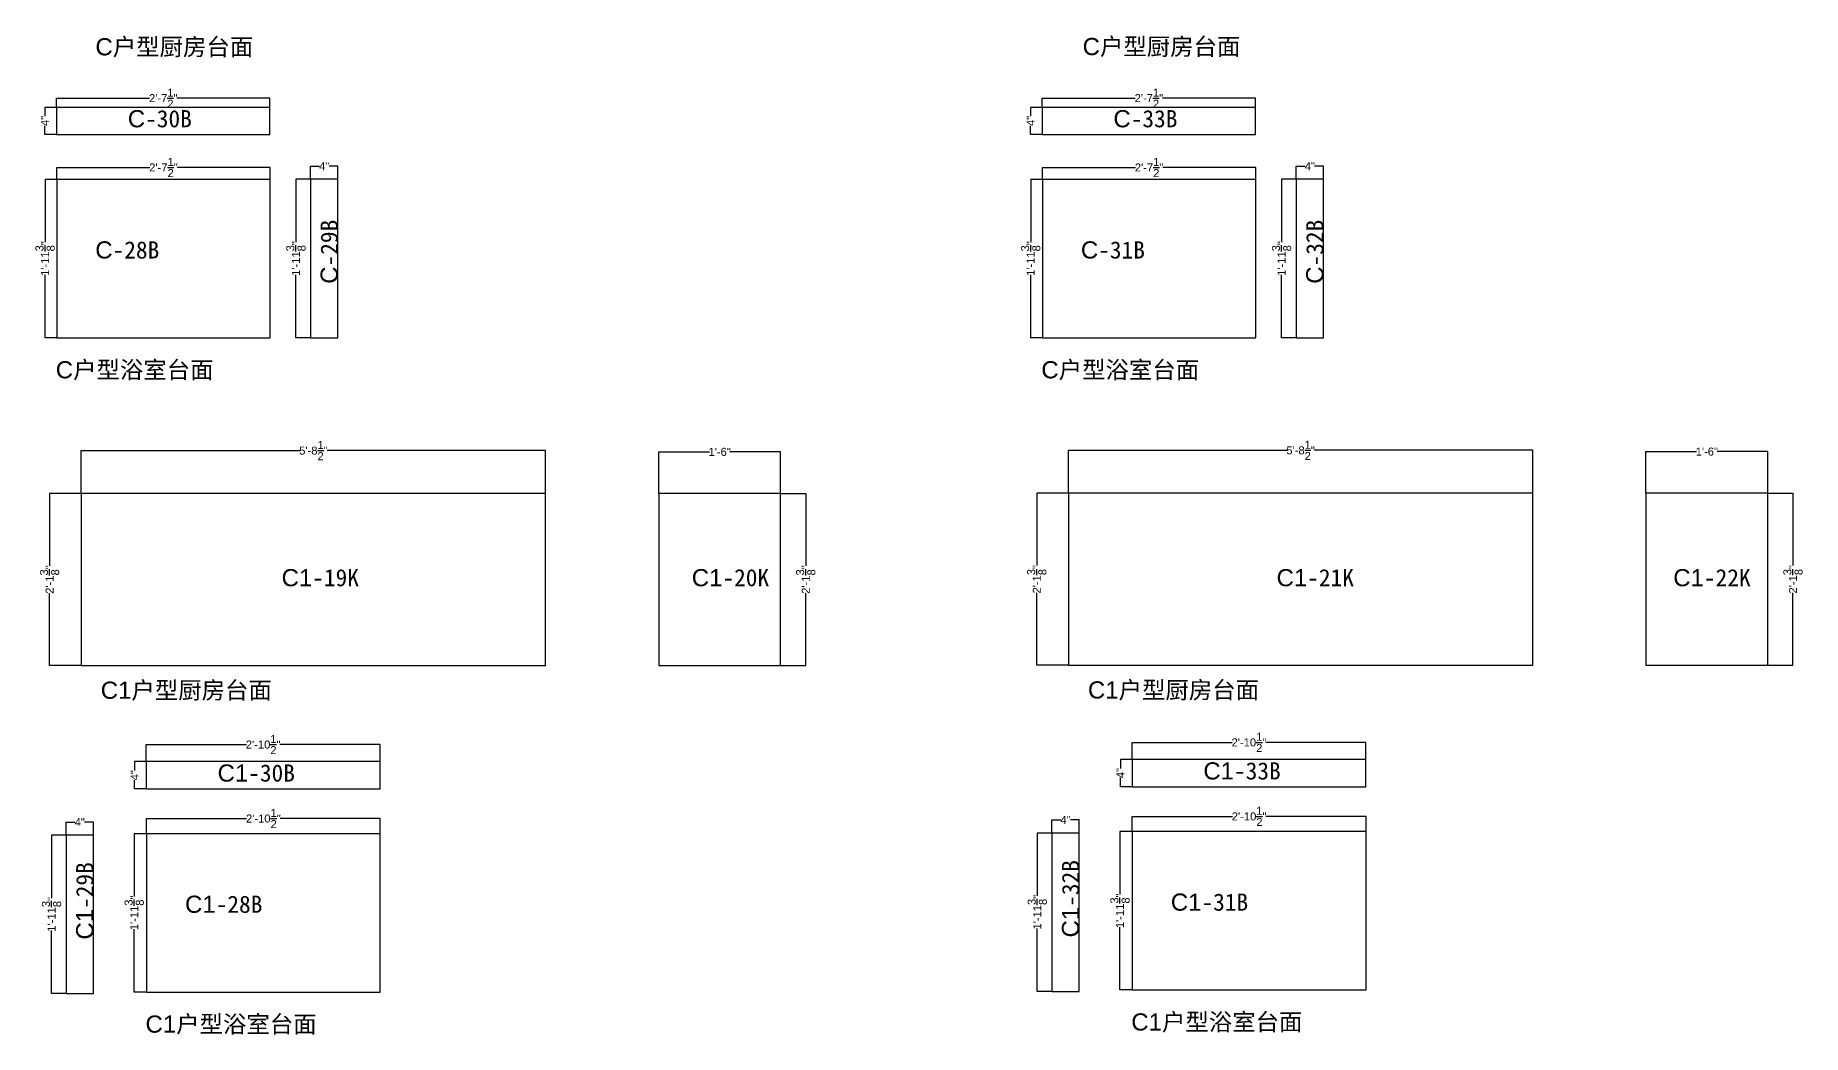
# Model space of a CAD drawing. Header units: inches. Extents: x -997106 to 39633, y -30199 to 1961.
# Drawn here: x 33008 to 39633, y -18070 to -14323 of the extents above; entities that cross this region are included whole.
import ezdxf

# ---------------------------------------------------------------- set-up
doc = ezdxf.new("R2010")
doc.units = ezdxf.units.IN
doc.header["$MEASUREMENT"] = 0
doc.layers.get('Defpoints').update_dxf_attribs({"color": 3})
doc.layers.add('编号', color=10, linetype='Continuous', plot=False)
doc.styles.get("Standard").update_dxf_attribs({"font": 'arial.ttf'})
doc.dimstyles.get("Standard").update_dxf_attribs({"dimtxt": 30, "dimasz": 1, "dimexe": 0.18, "dimexo": 0.0625, "dimgap": 0.09, "dimtad": 0, "dimtoh": 1, "dimdec": 4, "dimlfac": 0.03937, "dimzin": 0, "dimdsep": 46, "dimlunit": 4, "dimtxsty": 'Standard', "dimblk": 'ARCHTICK', "dimcen": 1, "dimadec": 0, "dimazin": 0, "dimtfac": 1, "dimtdec": 4, "dimtix": 1, "dimtofl": 0, "dimtmove": 2, "dimatfit": 3, "dimldrblk": 'ARCHTICK', "dimfxl": 1, "dimtolj": 1, "dimtzin": 0, "dimarcsym": 0})

# ---------------------------------------------------------------- blocks, each defined once
blk = doc.blocks.new('_ArchTick')
at = {"color": 0, "linetype": 'ByBlock', "const_width": 0.15}
blk.add_lwpolyline([(-0.5, -0.5), (0.5, 0.5)], dxfattribs=at)
blk = doc.blocks.new('*D338')
at = {"color": 0, "lineweight": -2, "transparency": 16777216}
for p, q in [((33180.5, -16041.3), (33180.5, -15880.1)), ((33180.5, -15880.3), (33999.6, -15880.3)), ((34920.5, -15880.3), (34101.4, -15880.3)), ((34920.5, -16041.3), (34920.5, -15880.1))]:
    blk.add_line(p, q, dxfattribs=at)
at = {"layer": 'Defpoints', "color": 0, "transparency": 16777216}
for p in [(34920.5, -15880.3), (33180.5, -16041.3), (34920.5, -16041.3)]:
    blk.add_point(p, dxfattribs=at)
at = {"color": 0, "lineweight": -2, "transparency": 16777216, "rotation": 180}
blk.add_blockref('_ArchTick', (33180.5, -15880.3), dxfattribs=at)
at = {"color": 0, "lineweight": -2, "transparency": 16777216}
blk.add_blockref('_ArchTick', (34920.5, -15880.3), dxfattribs=at)
at = {"color": 0, "transparency": 16777216, "insert": (34050.5, -15880.3), "char_height": 30, "attachment_point": 5}
blk.add_mtext('\\A1;5\'-8{\\H1x;\\S1/2;}"', dxfattribs=at)
blk = doc.blocks.new('*D339')
at = {"color": 0, "lineweight": -2, "transparency": 16777216}
for p, q in [((33180.4, -16041.3), (33061.3, -16041.3)), ((33061.5, -16041.3), (33061.5, -16312.7)), ((33061.5, -16686.3), (33061.5, -16414.9)), ((33180.4, -16686.3), (33061.3, -16686.3))]:
    blk.add_line(p, q, dxfattribs=at)
at = {"layer": 'Defpoints', "color": 0, "transparency": 16777216}
for p in [(33180.5, -16041.3), (33061.5, -16686.3), (33180.5, -16686.3)]:
    blk.add_point(p, dxfattribs=at)
at = {"color": 0, "lineweight": -2, "transparency": 16777216}
for p, rotation in [((33061.5, -16041.3), 90), ((33061.5, -16686.3), 270)]:
    blk.add_blockref('_ArchTick', p, dxfattribs=dict(at, rotation=rotation))
at = {"color": 0, "transparency": 16777216, "insert": (33061.5, -16363.8), "char_height": 30, "attachment_point": 5, "rotation": 90}
blk.add_mtext('\\A1;2\'-1{\\H1x;\\S3/8;}"', dxfattribs=at)
blk = doc.blocks.new('*D340')
at = {"color": 0, "lineweight": -2, "transparency": 16777216}
for p, q in [((35344.6, -16041.3), (35344.6, -15885.1)), ((35344.6, -15885.2), (35534.6, -15885.2)), ((35801.6, -15885.2), (35611.7, -15885.2)), ((35801.6, -16041.3), (35801.6, -15885.1))]:
    blk.add_line(p, q, dxfattribs=at)
at = {"layer": 'Defpoints', "color": 0, "transparency": 16777216}
for p in [(35801.6, -15885.2), (35344.6, -16041.3), (35801.6, -16041.3)]:
    blk.add_point(p, dxfattribs=at)
at = {"color": 0, "lineweight": -2, "transparency": 16777216, "rotation": 180}
blk.add_blockref('_ArchTick', (35344.6, -15885.2), dxfattribs=at)
at = {"color": 0, "lineweight": -2, "transparency": 16777216}
blk.add_blockref('_ArchTick', (35801.6, -15885.2), dxfattribs=at)
at = {"color": 0, "transparency": 16777216, "insert": (35573.1, -15885.2), "char_height": 30, "attachment_point": 5}
blk.add_mtext('\\A1;1\'-6"', dxfattribs=at)
blk = doc.blocks.new('*D341')
at = {"color": 0, "lineweight": -2, "transparency": 16777216}
for p, q in [((35801.7, -16041.3), (35896, -16041.3)), ((35895.9, -16041.3), (35895.9, -16312.7)), ((35895.9, -16686.3), (35895.9, -16414.9)), ((35801.7, -16686.3), (35896, -16686.3))]:
    blk.add_line(p, q, dxfattribs=at)
at = {"layer": 'Defpoints', "color": 0, "transparency": 16777216}
for p in [(35801.6, -16041.3), (35801.6, -16686.3), (35895.9, -16686.3)]:
    blk.add_point(p, dxfattribs=at)
at = {"color": 0, "lineweight": -2, "transparency": 16777216}
for p, rotation in [((35895.9, -16041.3), 90), ((35895.9, -16686.3), 270)]:
    blk.add_blockref('_ArchTick', p, dxfattribs=dict(at, rotation=rotation))
at = {"color": 0, "transparency": 16777216, "insert": (35895.9, -16363.8), "char_height": 30, "attachment_point": 5, "rotation": 90}
blk.add_mtext('\\A1;2\'-1{\\H1x;\\S3/8;}"', dxfattribs=at)
blk = doc.blocks.new('*D342')
at = {"color": 0, "lineweight": -2, "transparency": 16777216}
for p, q in [((36880.8, -16040.3), (36880.8, -15879.1)), ((36880.8, -15879.3), (37699.9, -15879.3)), ((38620.8, -15879.3), (37801.7, -15879.3)), ((38620.8, -16040.3), (38620.8, -15879.1))]:
    blk.add_line(p, q, dxfattribs=at)
at = {"layer": 'Defpoints', "color": 0, "transparency": 16777216}
for p in [(38620.8, -15879.3), (36880.8, -16040.3), (38620.8, -16040.3)]:
    blk.add_point(p, dxfattribs=at)
at = {"color": 0, "lineweight": -2, "transparency": 16777216, "rotation": 180}
blk.add_blockref('_ArchTick', (36880.8, -15879.3), dxfattribs=at)
at = {"color": 0, "lineweight": -2, "transparency": 16777216}
blk.add_blockref('_ArchTick', (38620.8, -15879.3), dxfattribs=at)
at = {"color": 0, "transparency": 16777216, "insert": (37750.8, -15879.3), "char_height": 30, "attachment_point": 5}
blk.add_mtext('\\A1;5\'-8{\\H1x;\\S1/2;}"', dxfattribs=at)
blk = doc.blocks.new('*D343')
at = {"color": 0, "lineweight": -2, "transparency": 16777216}
for p, q in [((36880.7, -16040.3), (36761.6, -16040.3)), ((36761.8, -16040.3), (36761.8, -16311.7)), ((36761.8, -16685.3), (36761.8, -16413.9)), ((36880.7, -16685.3), (36761.6, -16685.3))]:
    blk.add_line(p, q, dxfattribs=at)
at = {"layer": 'Defpoints', "color": 0, "transparency": 16777216}
for p in [(36880.8, -16040.3), (36761.8, -16685.3), (36880.8, -16685.3)]:
    blk.add_point(p, dxfattribs=at)
at = {"color": 0, "lineweight": -2, "transparency": 16777216}
for p, rotation in [((36761.8, -16040.3), 90), ((36761.8, -16685.3), 270)]:
    blk.add_blockref('_ArchTick', p, dxfattribs=dict(at, rotation=rotation))
at = {"color": 0, "transparency": 16777216, "insert": (36761.8, -16362.8), "char_height": 30, "attachment_point": 5, "rotation": 90}
blk.add_mtext('\\A1;2\'-1{\\H1x;\\S3/8;}"', dxfattribs=at)
blk = doc.blocks.new('*D344')
at = {"color": 0, "lineweight": -2, "transparency": 16777216}
for p, q in [((39044.9, -16040.3), (39044.9, -15884.1)), ((39044.9, -15884.2), (39234.9, -15884.2)), ((39501.9, -15884.2), (39312, -15884.2)), ((39501.9, -16040.3), (39501.9, -15884.1))]:
    blk.add_line(p, q, dxfattribs=at)
at = {"layer": 'Defpoints', "color": 0, "transparency": 16777216}
for p in [(39501.9, -15884.2), (39044.9, -16040.3), (39501.9, -16040.3)]:
    blk.add_point(p, dxfattribs=at)
at = {"color": 0, "lineweight": -2, "transparency": 16777216, "rotation": 180}
blk.add_blockref('_ArchTick', (39044.9, -15884.2), dxfattribs=at)
at = {"color": 0, "lineweight": -2, "transparency": 16777216}
blk.add_blockref('_ArchTick', (39501.9, -15884.2), dxfattribs=at)
at = {"color": 0, "transparency": 16777216, "insert": (39273.4, -15884.2), "char_height": 30, "attachment_point": 5}
blk.add_mtext('\\A1;1\'-6"', dxfattribs=at)
blk = doc.blocks.new('*D345')
at = {"color": 0, "lineweight": -2, "transparency": 16777216}
for p, q in [((39502, -16040.3), (39596.4, -16040.3)), ((39596.2, -16040.3), (39596.2, -16311.7)), ((39596.2, -16685.3), (39596.2, -16413.9)), ((39502, -16685.3), (39596.4, -16685.3))]:
    blk.add_line(p, q, dxfattribs=at)
at = {"layer": 'Defpoints', "color": 0, "transparency": 16777216}
for p in [(39501.9, -16040.3), (39501.9, -16685.3), (39596.2, -16685.3)]:
    blk.add_point(p, dxfattribs=at)
at = {"color": 0, "lineweight": -2, "transparency": 16777216}
for p, rotation in [((39596.2, -16040.3), 90), ((39596.2, -16685.3), 270)]:
    blk.add_blockref('_ArchTick', p, dxfattribs=dict(at, rotation=rotation))
at = {"color": 0, "transparency": 16777216, "insert": (39596.2, -16362.8), "char_height": 30, "attachment_point": 5, "rotation": 90}
blk.add_mtext('\\A1;2\'-1{\\H1x;\\S3/8;}"', dxfattribs=at)
blk = doc.blocks.new('*D1292')
at = {"color": 0, "lineweight": -2, "transparency": 16777216}
for p, q in [((34039.9, -14863.1), (33984.8, -14863.1)), ((33985, -14863.1), (33985, -15099)), ((33985, -15457.1), (33985, -15221.2)), ((34039.9, -15457.1), (33984.8, -15457.1))]:
    blk.add_line(p, q, dxfattribs=at)
at = {"layer": 'Defpoints', "color": 0, "transparency": 16777216}
for p in [(34039.9, -14863.1), (33985, -15457.1), (34039.9, -15457.1)]:
    blk.add_point(p, dxfattribs=at)
at = {"color": 0, "lineweight": -2, "transparency": 16777216}
for p, rotation in [((33985, -14863.1), 90), ((33985, -15457.1), 270)]:
    blk.add_blockref('_ArchTick', p, dxfattribs=dict(at, rotation=rotation))
at = {"color": 0, "transparency": 16777216, "insert": (33985, -15160.1), "char_height": 30, "attachment_point": 5, "rotation": 90}
blk.add_mtext('\\A1;1\'-11{\\H1x;\\S3/8;}"', dxfattribs=at)
blk = doc.blocks.new('*D1293')
at = {"color": 0, "lineweight": -2, "transparency": 16777216}
for p, q in [((34039.9, -14863), (34039.9, -14813.8)), ((34039.9, -14814), (34073, -14814)), ((34141.9, -14814), (34108.9, -14814)), ((34141.9, -14863), (34141.9, -14813.8))]:
    blk.add_line(p, q, dxfattribs=at)
at = {"layer": 'Defpoints', "color": 0, "transparency": 16777216}
for p in [(34141.9, -14814), (34039.9, -14863.1), (34141.9, -14863.1)]:
    blk.add_point(p, dxfattribs=at)
at = {"color": 0, "lineweight": -2, "transparency": 16777216, "rotation": 180}
blk.add_blockref('_ArchTick', (34039.9, -14814), dxfattribs=at)
at = {"color": 0, "lineweight": -2, "transparency": 16777216}
blk.add_blockref('_ArchTick', (34141.9, -14814), dxfattribs=at)
at = {"color": 0, "transparency": 16777216, "insert": (34090.9, -14814), "char_height": 30, "attachment_point": 5}
blk.add_mtext('\\A1;4"', dxfattribs=at)
blk = doc.blocks.new('*D1294')
at = {"color": 0, "lineweight": -2, "transparency": 16777216}
for p, q in [((33088.4, -14863.3), (33088.4, -14818.6)), ((33088.4, -14818.7), (33437.3, -14818.7)), ((33888.4, -14818.7), (33539.6, -14818.7)), ((33888.4, -14863.3), (33888.4, -14818.6))]:
    blk.add_line(p, q, dxfattribs=at)
at = {"layer": 'Defpoints', "color": 0, "transparency": 16777216}
for p in [(33888.4, -14818.7), (33088.4, -14863.3), (33888.4, -14863.3)]:
    blk.add_point(p, dxfattribs=at)
at = {"color": 0, "lineweight": -2, "transparency": 16777216, "rotation": 180}
blk.add_blockref('_ArchTick', (33088.4, -14818.7), dxfattribs=at)
at = {"color": 0, "lineweight": -2, "transparency": 16777216}
blk.add_blockref('_ArchTick', (33888.4, -14818.7), dxfattribs=at)
at = {"color": 0, "transparency": 16777216, "insert": (33488.4, -14818.7), "char_height": 30, "attachment_point": 5}
blk.add_mtext('\\A1;2\'-7{\\H1x;\\S1/2;}"', dxfattribs=at)
blk = doc.blocks.new('*D1295')
at = {"color": 0, "lineweight": -2, "transparency": 16777216}
for p, q in [((33088.4, -14863.3), (33044.4, -14863.3)), ((33044.6, -14863.3), (33044.6, -15099.2)), ((33044.6, -15457.3), (33044.6, -15221.4)), ((33088.4, -15457.3), (33044.4, -15457.3))]:
    blk.add_line(p, q, dxfattribs=at)
at = {"layer": 'Defpoints', "color": 0, "transparency": 16777216}
for p in [(33088.4, -14863.3), (33044.6, -15457.3), (33088.4, -15457.3)]:
    blk.add_point(p, dxfattribs=at)
at = {"color": 0, "lineweight": -2, "transparency": 16777216}
for p, rotation in [((33044.6, -14863.3), 90), ((33044.6, -15457.3), 270)]:
    blk.add_blockref('_ArchTick', p, dxfattribs=dict(at, rotation=rotation))
at = {"color": 0, "transparency": 16777216, "insert": (33044.6, -15160.3), "char_height": 30, "attachment_point": 5, "rotation": 90}
blk.add_mtext('\\A1;1\'-11{\\H1x;\\S3/8;}"', dxfattribs=at)
blk = doc.blocks.new('*D1296')
at = {"color": 0, "lineweight": -2, "transparency": 16777216}
for p, q in [((33087.6, -14593.2), (33044, -14593.2)), ((33044.2, -14593.2), (33044.2, -14626.2)), ((33087.6, -14695.2), (33044, -14695.2)), ((33044.2, -14695.2), (33044.2, -14662.1))]:
    blk.add_line(p, q, dxfattribs=at)
at = {"layer": 'Defpoints', "color": 0, "transparency": 16777216}
for p in [(33087.7, -14593.2), (33044.2, -14695.2), (33087.7, -14695.2)]:
    blk.add_point(p, dxfattribs=at)
at = {"color": 0, "lineweight": -2, "transparency": 16777216}
for p, rotation in [((33044.2, -14593.2), 90), ((33044.2, -14695.2), 270)]:
    blk.add_blockref('_ArchTick', p, dxfattribs=dict(at, rotation=rotation))
at = {"color": 0, "transparency": 16777216, "insert": (33044.2, -14644.2), "char_height": 30, "attachment_point": 5, "rotation": 90}
blk.add_mtext('\\A1;4"', dxfattribs=at)
blk = doc.blocks.new('*D1297')
at = {"color": 0, "lineweight": -2, "transparency": 16777216}
for p, q in [((33087.7, -14593.1), (33087.7, -14558.4)), ((33087.7, -14558.6), (33436.6, -14558.6)), ((33887.7, -14558.6), (33538.9, -14558.6)), ((33887.7, -14593.1), (33887.7, -14558.4))]:
    blk.add_line(p, q, dxfattribs=at)
at = {"layer": 'Defpoints', "color": 0, "transparency": 16777216}
for p in [(33887.7, -14558.6), (33087.7, -14593.2), (33887.7, -14593.2)]:
    blk.add_point(p, dxfattribs=at)
at = {"color": 0, "lineweight": -2, "transparency": 16777216, "rotation": 180}
blk.add_blockref('_ArchTick', (33087.7, -14558.6), dxfattribs=at)
at = {"color": 0, "lineweight": -2, "transparency": 16777216}
blk.add_blockref('_ArchTick', (33887.7, -14558.6), dxfattribs=at)
at = {"color": 0, "transparency": 16777216, "insert": (33487.7, -14558.6), "char_height": 30, "attachment_point": 5}
blk.add_mtext('\\A1;2\'-7{\\H1x;\\S1/2;}"', dxfattribs=at)
blk = doc.blocks.new('*D1298')
at = {"color": 0, "lineweight": -2, "transparency": 16777216}
for p, q in [((37734.3, -14863.1), (37679.2, -14863.1)), ((37679.4, -14863.1), (37679.4, -15099)), ((37679.4, -15457.1), (37679.4, -15221.2)), ((37734.3, -15457.1), (37679.2, -15457.1))]:
    blk.add_line(p, q, dxfattribs=at)
at = {"layer": 'Defpoints', "color": 0, "transparency": 16777216}
for p in [(37734.3, -14863.1), (37679.4, -15457.1), (37734.3, -15457.1)]:
    blk.add_point(p, dxfattribs=at)
at = {"color": 0, "lineweight": -2, "transparency": 16777216}
for p, rotation in [((37679.4, -14863.1), 90), ((37679.4, -15457.1), 270)]:
    blk.add_blockref('_ArchTick', p, dxfattribs=dict(at, rotation=rotation))
at = {"color": 0, "transparency": 16777216, "insert": (37679.4, -15160.1), "char_height": 30, "attachment_point": 5, "rotation": 90}
blk.add_mtext('\\A1;1\'-11{\\H1x;\\S3/8;}"', dxfattribs=at)
blk = doc.blocks.new('*D1299')
at = {"color": 0, "lineweight": -2, "transparency": 16777216}
for p, q in [((37734.3, -14863), (37734.3, -14813.8)), ((37734.3, -14814), (37767.4, -14814)), ((37836.3, -14814), (37803.2, -14814)), ((37836.3, -14863), (37836.3, -14813.8))]:
    blk.add_line(p, q, dxfattribs=at)
at = {"layer": 'Defpoints', "color": 0, "transparency": 16777216}
for p in [(37836.3, -14814), (37734.3, -14863.1), (37836.3, -14863.1)]:
    blk.add_point(p, dxfattribs=at)
at = {"color": 0, "lineweight": -2, "transparency": 16777216, "rotation": 180}
blk.add_blockref('_ArchTick', (37734.3, -14814), dxfattribs=at)
at = {"color": 0, "lineweight": -2, "transparency": 16777216}
blk.add_blockref('_ArchTick', (37836.3, -14814), dxfattribs=at)
at = {"color": 0, "transparency": 16777216, "insert": (37785.3, -14814), "char_height": 30, "attachment_point": 5}
blk.add_mtext('\\A1;4"', dxfattribs=at)
blk = doc.blocks.new('*D1300')
at = {"color": 0, "lineweight": -2, "transparency": 16777216}
for p, q in [((36782.8, -14863.3), (36782.8, -14818.6)), ((36782.8, -14818.7), (37131.7, -14818.7)), ((37582.8, -14818.7), (37234, -14818.7)), ((37582.8, -14863.3), (37582.8, -14818.6))]:
    blk.add_line(p, q, dxfattribs=at)
at = {"layer": 'Defpoints', "color": 0, "transparency": 16777216}
for p in [(37582.8, -14818.7), (36782.8, -14863.3), (37582.8, -14863.3)]:
    blk.add_point(p, dxfattribs=at)
at = {"color": 0, "lineweight": -2, "transparency": 16777216, "rotation": 180}
blk.add_blockref('_ArchTick', (36782.8, -14818.7), dxfattribs=at)
at = {"color": 0, "lineweight": -2, "transparency": 16777216}
blk.add_blockref('_ArchTick', (37582.8, -14818.7), dxfattribs=at)
at = {"color": 0, "transparency": 16777216, "insert": (37182.8, -14818.7), "char_height": 30, "attachment_point": 5}
blk.add_mtext('\\A1;2\'-7{\\H1x;\\S1/2;}"', dxfattribs=at)
blk = doc.blocks.new('*D1301')
at = {"color": 0, "lineweight": -2, "transparency": 16777216}
for p, q in [((36782.7, -14863.3), (36738.8, -14863.3)), ((36739, -14863.3), (36739, -15099.2)), ((36739, -15457.3), (36739, -15221.4)), ((36782.7, -15457.3), (36738.8, -15457.3))]:
    blk.add_line(p, q, dxfattribs=at)
at = {"layer": 'Defpoints', "color": 0, "transparency": 16777216}
for p in [(36782.8, -14863.3), (36739, -15457.3), (36782.8, -15457.3)]:
    blk.add_point(p, dxfattribs=at)
at = {"color": 0, "lineweight": -2, "transparency": 16777216}
for p, rotation in [((36739, -14863.3), 90), ((36739, -15457.3), 270)]:
    blk.add_blockref('_ArchTick', p, dxfattribs=dict(at, rotation=rotation))
at = {"color": 0, "transparency": 16777216, "insert": (36739, -15160.3), "char_height": 30, "attachment_point": 5, "rotation": 90}
blk.add_mtext('\\A1;1\'-11{\\H1x;\\S3/8;}"', dxfattribs=at)
blk = doc.blocks.new('*D1302')
at = {"color": 0, "lineweight": -2, "transparency": 16777216}
for p, q in [((36782, -14593.2), (36738.4, -14593.2)), ((36738.5, -14593.2), (36738.5, -14626.2)), ((36782, -14695.2), (36738.4, -14695.2)), ((36738.5, -14695.2), (36738.5, -14662.1))]:
    blk.add_line(p, q, dxfattribs=at)
at = {"layer": 'Defpoints', "color": 0, "transparency": 16777216}
for p in [(36782.1, -14593.2), (36738.5, -14695.2), (36782.1, -14695.2)]:
    blk.add_point(p, dxfattribs=at)
at = {"color": 0, "lineweight": -2, "transparency": 16777216}
for p, rotation in [((36738.5, -14593.2), 90), ((36738.5, -14695.2), 270)]:
    blk.add_blockref('_ArchTick', p, dxfattribs=dict(at, rotation=rotation))
at = {"color": 0, "transparency": 16777216, "insert": (36738.5, -14644.2), "char_height": 30, "attachment_point": 5, "rotation": 90}
blk.add_mtext('\\A1;4"', dxfattribs=at)
blk = doc.blocks.new('*D1303')
at = {"color": 0, "lineweight": -2, "transparency": 16777216}
for p, q in [((36782.1, -14593.1), (36782.1, -14558.4)), ((36782.1, -14558.6), (37130.9, -14558.6)), ((37582.1, -14558.6), (37233.2, -14558.6)), ((37582.1, -14593.1), (37582.1, -14558.4))]:
    blk.add_line(p, q, dxfattribs=at)
at = {"layer": 'Defpoints', "color": 0, "transparency": 16777216}
for p in [(37582.1, -14558.6), (36782.1, -14593.2), (37582.1, -14593.2)]:
    blk.add_point(p, dxfattribs=at)
at = {"color": 0, "lineweight": -2, "transparency": 16777216, "rotation": 180}
blk.add_blockref('_ArchTick', (36782.1, -14558.6), dxfattribs=at)
at = {"color": 0, "lineweight": -2, "transparency": 16777216}
blk.add_blockref('_ArchTick', (37582.1, -14558.6), dxfattribs=at)
at = {"color": 0, "transparency": 16777216, "insert": (37182.1, -14558.6), "char_height": 30, "attachment_point": 5}
blk.add_mtext('\\A1;2\'-7{\\H1x;\\S1/2;}"', dxfattribs=at)
blk = doc.blocks.new('*D1552')
at = {"color": 0, "lineweight": -2, "transparency": 16777216}
for p, q in [((33123.6, -17322.3), (33068.6, -17322.3)), ((33068.8, -17322.3), (33068.8, -17558.2)), ((33068.8, -17916.3), (33068.8, -17680.4)), ((33123.6, -17916.3), (33068.6, -17916.3))]:
    blk.add_line(p, q, dxfattribs=at)
at = {"layer": 'Defpoints', "color": 0, "transparency": 16777216}
for p in [(33123.7, -17322.3), (33068.8, -17916.3), (33123.7, -17916.3)]:
    blk.add_point(p, dxfattribs=at)
at = {"color": 0, "lineweight": -2, "transparency": 16777216}
for p, rotation in [((33068.8, -17322.3), 90), ((33068.8, -17916.3), 270)]:
    blk.add_blockref('_ArchTick', p, dxfattribs=dict(at, rotation=rotation))
at = {"color": 0, "transparency": 16777216, "insert": (33068.8, -17619.3), "char_height": 30, "attachment_point": 5, "rotation": 90}
blk.add_mtext('\\A1;1\'-11{\\H1x;\\S3/8;}"', dxfattribs=at)
blk = doc.blocks.new('*D1553')
at = {"color": 0, "lineweight": -2, "transparency": 16777216}
for p, q in [((33123.7, -17322.2), (33123.7, -17273)), ((33123.7, -17273.2), (33156.8, -17273.2)), ((33225.7, -17273.2), (33192.6, -17273.2)), ((33225.7, -17322.2), (33225.7, -17273))]:
    blk.add_line(p, q, dxfattribs=at)
at = {"layer": 'Defpoints', "color": 0, "transparency": 16777216}
for p in [(33225.7, -17273.2), (33123.7, -17322.3), (33225.7, -17322.3)]:
    blk.add_point(p, dxfattribs=at)
at = {"color": 0, "lineweight": -2, "transparency": 16777216, "rotation": 180}
blk.add_blockref('_ArchTick', (33123.7, -17273.2), dxfattribs=at)
at = {"color": 0, "lineweight": -2, "transparency": 16777216}
blk.add_blockref('_ArchTick', (33225.7, -17273.2), dxfattribs=at)
at = {"color": 0, "transparency": 16777216, "insert": (33174.7, -17273.2), "char_height": 30, "attachment_point": 5}
blk.add_mtext('\\A1;4"', dxfattribs=at)
blk = doc.blocks.new('*D1550')
at = {"color": 0, "lineweight": -2, "transparency": 16777216}
for p, q in [((33424.1, -17046.7), (33380.1, -17046.7)), ((33380.2, -17046.7), (33380.2, -17079.8)), ((33424.1, -17148.7), (33380.1, -17148.7)), ((33380.2, -17148.7), (33380.2, -17115.6))]:
    blk.add_line(p, q, dxfattribs=at)
at = {"layer": 'Defpoints', "color": 0, "transparency": 16777216}
for p in [(33424.1, -17046.7), (33380.2, -17148.7), (33424.1, -17148.7)]:
    blk.add_point(p, dxfattribs=at)
at = {"color": 0, "lineweight": -2, "transparency": 16777216}
for p, rotation in [((33380.2, -17046.7), 90), ((33380.2, -17148.7), 270)]:
    blk.add_blockref('_ArchTick', p, dxfattribs=dict(at, rotation=rotation))
at = {"color": 0, "transparency": 16777216, "insert": (33380.2, -17097.7), "char_height": 30, "attachment_point": 5, "rotation": 90}
blk.add_mtext('\\A1;4"', dxfattribs=at)
blk = doc.blocks.new('*D1551')
at = {"color": 0, "lineweight": -2, "transparency": 16777216}
for p, q in [((33424.8, -17316.8), (33378.5, -17316.8)), ((33378.7, -17316.8), (33378.7, -17552.8)), ((33378.7, -17910.8), (33378.7, -17674.9)), ((33424.8, -17910.8), (33378.5, -17910.8))]:
    blk.add_line(p, q, dxfattribs=at)
at = {"layer": 'Defpoints', "color": 0, "transparency": 16777216}
for p in [(33424.9, -17316.8), (33378.7, -17910.8), (33424.9, -17910.8)]:
    blk.add_point(p, dxfattribs=at)
at = {"color": 0, "lineweight": -2, "transparency": 16777216}
for p, rotation in [((33378.7, -17316.8), 90), ((33378.7, -17910.8), 270)]:
    blk.add_blockref('_ArchTick', p, dxfattribs=dict(at, rotation=rotation))
at = {"color": 0, "transparency": 16777216, "insert": (33378.7, -17613.8), "char_height": 30, "attachment_point": 5, "rotation": 90}
blk.add_mtext('\\A1;1\'-11{\\H1x;\\S3/8;}"', dxfattribs=at)
blk = doc.blocks.new('*D1554')
at = {"color": 0, "lineweight": -2, "transparency": 16777216}
for p, q in [((33424.1, -17046.7), (33424.1, -16982.3)), ((33424.1, -16982.5), (33799.3, -16982.5)), ((34300.1, -16982.5), (33924.9, -16982.5)), ((34300.1, -17046.7), (34300.1, -16982.3))]:
    blk.add_line(p, q, dxfattribs=at)
at = {"layer": 'Defpoints', "color": 0, "transparency": 16777216}
for p in [(34300.1, -16982.5), (33424.1, -17046.7), (34300.1, -17046.7)]:
    blk.add_point(p, dxfattribs=at)
at = {"color": 0, "lineweight": -2, "transparency": 16777216, "rotation": 180}
blk.add_blockref('_ArchTick', (33424.1, -16982.5), dxfattribs=at)
at = {"color": 0, "lineweight": -2, "transparency": 16777216}
blk.add_blockref('_ArchTick', (34300.1, -16982.5), dxfattribs=at)
at = {"color": 0, "transparency": 16777216, "insert": (33862.1, -16982.5), "char_height": 30, "attachment_point": 5}
blk.add_mtext('\\A1;2\'-10{\\H1x;\\S1/2;}"', dxfattribs=at)
blk = doc.blocks.new('*D1555')
at = {"color": 0, "lineweight": -2, "transparency": 16777216}
for p, q in [((33424.9, -17316.8), (33424.9, -17259.8)), ((33424.9, -17259.9), (33800.1, -17259.9)), ((34300.9, -17259.9), (33925.7, -17259.9)), ((34300.9, -17316.8), (34300.9, -17259.8))]:
    blk.add_line(p, q, dxfattribs=at)
at = {"layer": 'Defpoints', "color": 0, "transparency": 16777216}
for p in [(34300.9, -17259.9), (33424.9, -17316.8), (34300.9, -17316.8)]:
    blk.add_point(p, dxfattribs=at)
at = {"color": 0, "lineweight": -2, "transparency": 16777216, "rotation": 180}
blk.add_blockref('_ArchTick', (33424.9, -17259.9), dxfattribs=at)
at = {"color": 0, "lineweight": -2, "transparency": 16777216}
blk.add_blockref('_ArchTick', (34300.9, -17259.9), dxfattribs=at)
at = {"color": 0, "transparency": 16777216, "insert": (33862.9, -17259.9), "char_height": 30, "attachment_point": 5}
blk.add_mtext('\\A1;2\'-10{\\H1x;\\S1/2;}"', dxfattribs=at)
blk = doc.blocks.new('*D1558')
at = {"color": 0, "lineweight": -2, "transparency": 16777216}
for p, q in [((36818.7, -17314.3), (36763.6, -17314.3)), ((36763.8, -17314.3), (36763.8, -17550.2)), ((36763.8, -17908.3), (36763.8, -17672.4)), ((36818.7, -17908.3), (36763.6, -17908.3))]:
    blk.add_line(p, q, dxfattribs=at)
at = {"layer": 'Defpoints', "color": 0, "transparency": 16777216}
for p in [(36818.8, -17314.3), (36763.8, -17908.3), (36818.8, -17908.3)]:
    blk.add_point(p, dxfattribs=at)
at = {"color": 0, "lineweight": -2, "transparency": 16777216}
for p, rotation in [((36763.8, -17314.3), 90), ((36763.8, -17908.3), 270)]:
    blk.add_blockref('_ArchTick', p, dxfattribs=dict(at, rotation=rotation))
at = {"color": 0, "transparency": 16777216, "insert": (36763.8, -17611.3), "char_height": 30, "attachment_point": 5, "rotation": 90}
blk.add_mtext('\\A1;1\'-11{\\H1x;\\S3/8;}"', dxfattribs=at)
blk = doc.blocks.new('*D1559')
at = {"color": 0, "lineweight": -2, "transparency": 16777216}
for p, q in [((36818.8, -17314.2), (36818.8, -17265)), ((36818.8, -17265.2), (36851.8, -17265.2)), ((36920.8, -17265.2), (36887.7, -17265.2)), ((36920.8, -17314.2), (36920.8, -17265))]:
    blk.add_line(p, q, dxfattribs=at)
at = {"layer": 'Defpoints', "color": 0, "transparency": 16777216}
for p in [(36920.8, -17265.2), (36818.8, -17314.3), (36920.8, -17314.3)]:
    blk.add_point(p, dxfattribs=at)
at = {"color": 0, "lineweight": -2, "transparency": 16777216, "rotation": 180}
blk.add_blockref('_ArchTick', (36818.8, -17265.2), dxfattribs=at)
at = {"color": 0, "lineweight": -2, "transparency": 16777216}
blk.add_blockref('_ArchTick', (36920.8, -17265.2), dxfattribs=at)
at = {"color": 0, "transparency": 16777216, "insert": (36869.8, -17265.2), "char_height": 30, "attachment_point": 5}
blk.add_mtext('\\A1;4"', dxfattribs=at)
blk = doc.blocks.new('*D1556')
at = {"color": 0, "lineweight": -2, "transparency": 16777216}
for p, q in [((37119.1, -17038.7), (37075.1, -17038.7)), ((37075.3, -17038.7), (37075.3, -17071.8)), ((37119.1, -17140.7), (37075.1, -17140.7)), ((37075.3, -17140.7), (37075.3, -17107.7))]:
    blk.add_line(p, q, dxfattribs=at)
at = {"layer": 'Defpoints', "color": 0, "transparency": 16777216}
for p in [(37119.2, -17038.7), (37075.3, -17140.7), (37119.2, -17140.7)]:
    blk.add_point(p, dxfattribs=at)
at = {"color": 0, "lineweight": -2, "transparency": 16777216}
for p, rotation in [((37075.3, -17038.7), 90), ((37075.3, -17140.7), 270)]:
    blk.add_blockref('_ArchTick', p, dxfattribs=dict(at, rotation=rotation))
at = {"color": 0, "transparency": 16777216, "insert": (37075.3, -17089.7), "char_height": 30, "attachment_point": 5, "rotation": 90}
blk.add_mtext('\\A1;4"', dxfattribs=at)
blk = doc.blocks.new('*D1557')
at = {"color": 0, "lineweight": -2, "transparency": 16777216}
for p, q in [((37119.9, -17308.9), (37073.6, -17308.9)), ((37073.7, -17308.9), (37073.7, -17544.8)), ((37073.7, -17902.9), (37073.7, -17667)), ((37119.9, -17902.9), (37073.6, -17902.9))]:
    blk.add_line(p, q, dxfattribs=at)
at = {"layer": 'Defpoints', "color": 0, "transparency": 16777216}
for p in [(37119.9, -17308.9), (37073.7, -17902.9), (37119.9, -17902.9)]:
    blk.add_point(p, dxfattribs=at)
at = {"color": 0, "lineweight": -2, "transparency": 16777216}
for p, rotation in [((37073.7, -17308.9), 90), ((37073.7, -17902.9), 270)]:
    blk.add_blockref('_ArchTick', p, dxfattribs=dict(at, rotation=rotation))
at = {"color": 0, "transparency": 16777216, "insert": (37073.7, -17605.9), "char_height": 30, "attachment_point": 5, "rotation": 90}
blk.add_mtext('\\A1;1\'-11{\\H1x;\\S3/8;}"', dxfattribs=at)
blk = doc.blocks.new('*D1560')
at = {"color": 0, "lineweight": -2, "transparency": 16777216}
for p, q in [((37119.2, -17038.7), (37119.2, -16974.3)), ((37119.2, -16974.5), (37494.4, -16974.5)), ((37995.2, -16974.5), (37620, -16974.5)), ((37995.2, -17038.7), (37995.2, -16974.3))]:
    blk.add_line(p, q, dxfattribs=at)
at = {"layer": 'Defpoints', "color": 0, "transparency": 16777216}
for p in [(37995.2, -16974.5), (37119.2, -17038.7), (37995.2, -17038.7)]:
    blk.add_point(p, dxfattribs=at)
at = {"color": 0, "lineweight": -2, "transparency": 16777216, "rotation": 180}
blk.add_blockref('_ArchTick', (37119.2, -16974.5), dxfattribs=at)
at = {"color": 0, "lineweight": -2, "transparency": 16777216}
blk.add_blockref('_ArchTick', (37995.2, -16974.5), dxfattribs=at)
at = {"color": 0, "transparency": 16777216, "insert": (37557.2, -16974.5), "char_height": 30, "attachment_point": 5}
blk.add_mtext('\\A1;2\'-10{\\H1x;\\S1/2;}"', dxfattribs=at)
blk = doc.blocks.new('*D1561')
at = {"color": 0, "lineweight": -2, "transparency": 16777216}
for p, q in [((37119.9, -17308.8), (37119.9, -17251.8)), ((37119.9, -17252), (37495.1, -17252)), ((37995.9, -17252), (37620.7, -17252)), ((37995.9, -17308.8), (37995.9, -17251.8))]:
    blk.add_line(p, q, dxfattribs=at)
at = {"layer": 'Defpoints', "color": 0, "transparency": 16777216}
for p in [(37995.9, -17252), (37119.9, -17308.9), (37995.9, -17308.9)]:
    blk.add_point(p, dxfattribs=at)
at = {"color": 0, "lineweight": -2, "transparency": 16777216, "rotation": 180}
blk.add_blockref('_ArchTick', (37119.9, -17252), dxfattribs=at)
at = {"color": 0, "lineweight": -2, "transparency": 16777216}
blk.add_blockref('_ArchTick', (37995.9, -17252), dxfattribs=at)
at = {"color": 0, "transparency": 16777216, "insert": (37557.9, -17252), "char_height": 30, "attachment_point": 5}
blk.add_mtext('\\A1;2\'-10{\\H1x;\\S1/2;}"', dxfattribs=at)

msp = doc.modelspace()

# ---------------------------------------------------------------- linework, layer by layer
for points in [[(33087.70939, -14695.18034), (33887.70939, -14695.18034), (33887.70939, -14593.18034), (33087.70939, -14593.18034)], [(36782.07521, -14695.18034), (37582.07521, -14695.18034), (37582.07521, -14593.18034), (36782.07521, -14593.18034)], [(33088.44267, -15457.31272), (33888.44267, -15457.31272), (33888.44267, -14863.31272), (33088.44267, -14863.31272)], [(34039.94856, -15457.06623), (34141.94856, -15457.06623), (34141.94856, -14863.06623), (34039.94856, -14863.06623)], [(36782.80849, -15457.31272), (37582.80849, -15457.31272), (37582.80849, -14863.31272), (36782.80849, -14863.31272)], [(37734.31438, -15457.06623), (37836.31438, -15457.06623), (37836.31438, -14863.06623), (37734.31438, -14863.06623)], [(33180.49215, -16686.33923), (34920.49215, -16686.33923), (34920.49215, -16041.33923), (33180.49215, -16041.33923)], [(35344.6063, -16686.33923), (35801.6063, -16686.33923), (35801.6063, -16041.33923), (35344.6063, -16041.33923)], [(36880.8082, -16685.33923), (38620.8082, -16685.33923), (38620.8082, -16040.33923), (36880.8082, -16040.33923)], [(39044.92235, -16685.33923), (39501.92235, -16685.33923), (39501.92235, -16040.33923), (39044.92235, -16040.33923)], [(33424.13224, -17148.71406), (34300.13224, -17148.71406), (34300.13224, -17046.71406), (33424.13224, -17046.71406)], [(37119.19399, -17140.73117), (37995.19399, -17140.73117), (37995.19399, -17038.73117), (37119.19399, -17038.73117)], [(33123.70787, -17916.25792), (33225.70787, -17916.25792), (33225.70787, -17322.25792), (33123.70787, -17322.25792)], [(33424.86552, -17910.84643), (34300.86552, -17910.84643), (34300.86552, -17316.84643), (33424.86552, -17316.84643)], [(36818.76962, -17908.27503), (36920.76962, -17908.27503), (36920.76962, -17314.27503), (36818.76962, -17314.27503)], [(37119.92728, -17902.86355), (37995.92728, -17902.86355), (37995.92728, -17308.86355), (37119.92728, -17308.86355)]]:
    msp.add_lwpolyline(points, close=True)

# ---------------------------------------------------------------- texts
at = {"char_height": 64.3508622, "attachment_point": 1}
for s, insert in [('C{\\fSimSun|b0|i0|c134|p2;户型厨房台面}', (33233.39215, -14333.96158)), ('C{\\fSimSun|b0|i0|c134|p2;户型厨房台面}', (36933.7082, -14332.96158)), ('C{\\fSimSun|b0|i0|c134|p2;户型浴室台面}', (33084.63744, -15545.02958)), ('C{\\fSimSun|b0|i0|c134|p2;户型浴室台面}', (36779.00326, -15545.02958)), ('C1{\\fSimSun|b0|i0|c134|p2;户型厨房台面}', (33253.25955, -16746.60797)), ('C1{\\fSimSun|b0|i0|c134|p2;户型厨房台面}', (36953.5756, -16745.60797)), ('C1{\\fSimSun|b0|i0|c134|p2;户型浴室台面}', (33421.06029, -17998.56329)), ('C1{\\fSimSun|b0|i0|c134|p2;户型浴室台面}', (37116.12204, -17990.5804))]:
    msp.add_mtext(s, dxfattribs=dict(at, insert=insert))
at = {"layer": '编号', "char_height": 64.3508622, "attachment_point": 1}
for s, insert in [('C{\\fSimSun|b0|i0|c134|p2;-30B}', (33354.71893, -14603.62723)), ('C{\\fSimSun|b0|i0|c134|p2;-33B}', (37049.08475, -14603.62723)), ('C{\\fSimSun|b0|i0|c134|p2;-28B}', (33232.78688, -15095.69848)), ('C{\\fSimSun|b0|i0|c134|p2;-31B}', (36927.1527, -15095.69848)), ('C1{\\fSimSun|b0|i0|c134|p2;-19K}', (33931.19003, -16324.71735)), ('C1{\\fSimSun|b0|i0|c134|p2;-20K}', (35468.62995, -16324.71735)), ('C1{\\fSimSun|b0|i0|c134|p2;-21K}', (37660.62825, -16324.71735)), ('C1{\\fSimSun|b0|i0|c134|p2;-22K}', (39147.60597, -16324.71735)), ('C1{\\fSimSun|b0|i0|c134|p2;-30B}', (33691.14179, -17057.16094)), ('C1{\\fSimSun|b0|i0|c134|p2;-33B}', (37386.20354, -17049.17805)), ('C1{\\fSimSun|b0|i0|c134|p2;-28B}', (33569.20973, -17549.2322)), ('C1{\\fSimSun|b0|i0|c134|p2;-31B}', (37264.27149, -17541.24931))]:
    msp.add_mtext(s, dxfattribs=dict(at, insert=insert))
at = {"layer": '编号', "char_height": 64.3508622, "attachment_point": 1, "rotation": 90}
for s, insert in [('C{\\fSimSun|b0|i0|c134|p2;-29B}', (34077.33433, -15254.73555)), ('C{\\fSimSun|b0|i0|c134|p2;-32B}', (37771.70015, -15254.73555)), ('C1{\\fSimSun|b0|i0|c134|p2;-32B}', (36856.15539, -17705.94436)), ('C1{\\fSimSun|b0|i0|c134|p2;-29B}', (33161.09363, -17713.92725))]:
    msp.add_mtext(s, dxfattribs=dict(at, insert=insert))

# ---------------------------------------------------------------- dimensions: what is measured, and where the dimension line sits
for base, p1, p2, picture, middle in [((33887.70939, -14558.5519), (33087.70939, -14593.18034), (33887.70939, -14593.18034), '*D1297', (33487.70939, -14558.5519)), ((37582.07521, -14558.5519), (36782.07521, -14593.18034), (37582.07521, -14593.18034), '*D1303', (37182.07521, -14558.5519)), ((33888.44267, -14818.74589), (33088.44267, -14863.31272), (33888.44267, -14863.31272), '*D1294', (33488.44267, -14818.74589)), ((34141.94856, -14813.96537), (34039.94856, -14863.06623), (34141.94856, -14863.06623), '*D1293', (34090.94856, -14813.96537)), ((37582.80849, -14818.74589), (36782.80849, -14863.31272), (37582.80849, -14863.31272), '*D1300', (37182.80849, -14818.74589)), ((37836.31438, -14813.96537), (37734.31438, -14863.06623), (37836.31438, -14863.06623), '*D1299', (37785.31438, -14813.96537)), ((34920.49215, -15880.27647), (33180.49215, -16041.33923), (34920.49215, -16041.33923), '*D338', (34050.49215, -15880.27647)), ((35801.6063, -15885.23981), (35344.6063, -16041.33923), (35801.6063, -16041.33923), '*D340', (35573.1063, -15885.23981)), ((38620.8082, -15879.27647), (36880.8082, -16040.33923), (38620.8082, -16040.33923), '*D342', (37750.8082, -15879.27647)), ((39501.92235, -15884.23981), (39044.92235, -16040.33923), (39501.92235, -16040.33923), '*D344', (39273.42235, -15884.23981)), ((34300.13224, -16982.49999), (33424.13224, -17046.71406), (34300.13224, -17046.71406), '*D1554', (33862.13224, -16982.49999)), ((37995.19399, -16974.5171), (37119.19399, -17038.73117), (37995.19399, -17038.73117), '*D1560', (37557.19399, -16974.5171)), ((37995.92728, -17251.95166), (37119.92728, -17308.86355), (37995.92728, -17308.86355), '*D1561', (37557.92728, -17251.95166)), ((33225.70787, -17273.15706), (33123.70787, -17322.25792), (33225.70787, -17322.25792), '*D1553', (33174.70787, -17273.15706)), ((34300.86552, -17259.93455), (33424.86552, -17316.84643), (34300.86552, -17316.84643), '*D1555', (33862.86552, -17259.93455)), ((36920.76962, -17265.17417), (36818.76962, -17314.27503), (36920.76962, -17314.27503), '*D1559', (36869.76962, -17265.17417))]:
    dim = msp.add_linear_dim(base=base, p1=p1, p2=p2, dimstyle='Standard')
    dim.commit()
    dim.dimension.update_dxf_attribs({"geometry": picture, "text_midpoint": middle})
for base, p1, p2, picture, middle in [((33044.17363, -14695.18034), (33087.70939, -14593.18034), (33087.70939, -14695.18034), '*D1296', (33044.17363, -14644.18034)), ((36738.53945, -14695.18034), (36782.07521, -14593.18034), (36782.07521, -14695.18034), '*D1302', (36738.53945, -14644.18034)), ((33044.62306, -15457.31272), (33088.44267, -14863.31272), (33088.44267, -15457.31272), '*D1295', (33044.62306, -15160.31272)), ((33985.00287, -15457.06623), (34039.94856, -14863.06623), (34039.94856, -15457.06623), '*D1292', (33985.00287, -15160.06623)), ((36738.98888, -15457.31272), (36782.80849, -14863.31272), (36782.80849, -15457.31272), '*D1301', (36738.98888, -15160.31272)), ((37679.36869, -15457.06623), (37734.31438, -14863.06623), (37734.31438, -15457.06623), '*D1298', (37679.36869, -15160.06623)), ((33061.4835557777, -16686.3392320551), (33180.4921501664, -16041.3392320551), (33180.4921501664, -16686.3392320551), '*D339', (33061.4835557777, -16363.8392320551)), ((35895.8562802783, -16686.3392320551), (35801.6063006536, -16041.3392320551), (35801.6063006536, -16686.3392320551), '*D341', (35895.8562802783, -16363.8392320551)), ((36761.7996030387, -16685.3392320551), (36880.8081974274, -16040.3392320551), (36880.8081974274, -16685.3392320551), '*D343', (36761.7996030386, -16362.8392320551)), ((39596.1723275393, -16685.3392320551), (39501.9223479146, -16040.3392320551), (39501.9223479146, -16685.3392320551), '*D345', (39596.1723275393, -16362.8392320551)), ((33380.24424, -17148.71406), (33424.13224, -17046.71406), (33424.13224, -17148.71406), '*D1550', (33380.24424, -17097.71406)), ((37075.306, -17140.73117), (37119.19399, -17038.73117), (37119.19399, -17140.73117), '*D1556', (37075.306, -17089.73117)), ((33068.76217, -17916.25792), (33123.70787, -17322.25792), (33123.70787, -17916.25792), '*D1552', (33068.76217, -17619.25792)), ((33378.66991, -17910.84643), (33424.86552, -17316.84643), (33424.86552, -17910.84643), '*D1551', (33378.66991, -17613.84643)), ((36763.82393, -17908.27503), (36818.76962, -17314.27503), (36818.76962, -17908.27503), '*D1558', (36763.82393, -17611.27503)), ((37073.73166, -17902.86355), (37119.92728, -17308.86355), (37119.92728, -17902.86355), '*D1557', (37073.73166, -17605.86355))]:
    dim = msp.add_linear_dim(base=base, p1=p1, p2=p2, angle=90, dimstyle='Standard')
    dim.commit()
    dim.dimension.update_dxf_attribs({"geometry": picture, "text_midpoint": middle})

doc.saveas('drawing.dxf')
